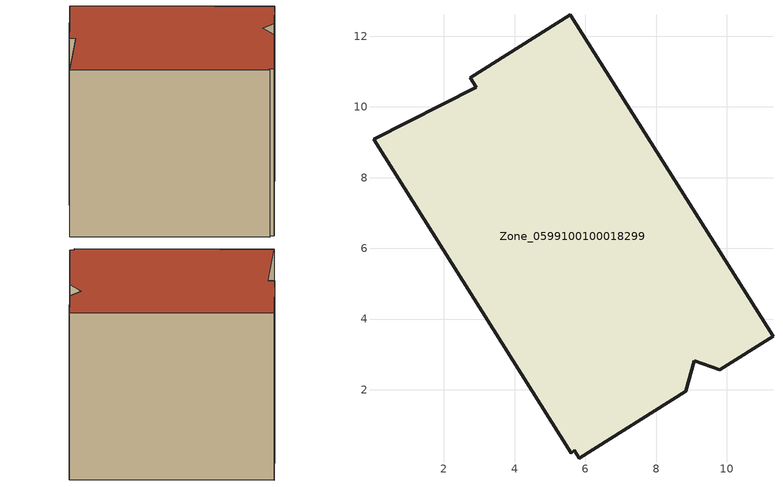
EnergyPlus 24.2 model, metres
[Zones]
Zone_0599100100018299
 floor ground (C_G): 2.74,10.82 5.58,12.61 11.31,3.51 9.81,2.56 9.07,2.83 8.83,1.95 5.83,0.06 5.69,0.29 5.6,0.2 0.01,9.09 2.92,10.55 z0
 wall outside (C_F): 5.58,12.61 2.74,10.82 2.92,10.55 0.01,9.09 5.6,0.2 5.69,0.29 5.83,0.06 8.83,1.95 9.07,2.83 9.81,2.56 11.31,3.51 5.58,12.61 z0:10.17
 roof outside (C_R): 9.07,2.83 9.81,2.56 11.31,3.51 5.58,12.61 2.74,10.82 2.92,10.55 0.01,9.09 5.6,0.2 5.69,0.29 5.83,0.06 8.83,1.95 z10.17
[BUILDING]
Pand.0599100100018299: North Axis=0; Terrain=City; Loads Convergence Tolerance Value=0.04; Temperature Convergence Tolerance Value=0.4; Solar Distribution=FullExterior; Maximum Number of Warmup Days=25; Minimum Number of Warmup Days=1
[Site:Location]
Rotterdam.The.Hague.AP_ZH_NLD Design_Conditions: Latitude=51.96; Longitude=4.45; Time Zone=1; Elevation=-4.5
[SITE:GROUNDTEMPERATURE:BUILDINGSURFACE]
18, 18, 18, 18, 18, 18, 18, 18, 18, 18, 18, 18
[MATERIAL] Thermal Absorptance=0.9; Solar Absorptance=0.7; Visible Absorptance=0.7
Name | Roughness | Thickness | Conductivity | Density | Specific Heat
G.TC.2015-2018 | MediumSmooth | 0.15 | 0.0428571 | 540 | 1210
F.TC.2015-2018 | Rough | 0.3 | 0.0666667 | 1920 | 840
R.TC.2015-2018 | MediumRough | 0.2 | 0.0333333 | 1500 | 1000
[CONSTRUCTION]
C_G: G.TC.2015-2018
C_F: F.TC.2015-2018
C_R: R.TC.2015-2018
[ZONE]
Zone_0599100100018299: Type=1; Multiplier=1; Ceiling Height=Autocalculate; Volume=Autocalculate; Floor Area=autocalculate; Part of Total Floor Area=Yes
[ZONEINFILTRATION:DESIGNFLOWRATE]
Infil_Zone_0599100100018299: Zone or ZoneList or Space or SpaceList=Zone_0599100100018299; Schedule=AlwaysOn; Design Flow Rate Calculation Method=Flow/Area; Flow Rate per Floor Area=0.0015; Constant Term Coefficient=1; Temperature Term Coefficient=0; Velocity Term Coefficient=0; Velocity Squared Term Coefficient=0
[HVACTEMPLATE:ZONE:IDEALLOADSAIRSYSTEM]
Zone_0599100100018299: Maximum Heating Supply Air Temperature=50; Minimum Cooling Supply Air Temperature=13; Maximum Heating Supply Air Humidity Ratio=0.0156; Minimum Cooling Supply Air Humidity Ratio=0.0077; Heating Limit=NoLimit; Cooling Limit=NoLimit; Dehumidification Control Type=ConstantSensibleHeatRatio; Cooling Sensible Heat Ratio=0.7; Dehumidification Setpoint=60; Humidification Control Type=None; Humidification Setpoint=30; Outdoor Air Method=None; Outdoor Air Flow Rate per Person=0.00944; Outdoor Air Flow Rate per Zone Floor Area=0; Outdoor Air Flow Rate per Zone=0; Demand Controlled Ventilation Type=None; Outdoor Air Economizer Type=NoEconomizer; Heat Recovery Type=None; Sensible Heat Recovery Effectiveness=0.7; Latent Heat Recovery Effectiveness=0.65
[ZONECONTROL:THERMOSTAT]
ThermostatControl_Zone_0599100100018299: Zone or ZoneList=Zone_0599100100018299; Control Type Schedule=DualSetpointControlType; Control 1=Thermostat_Zone_0599100100018299; Temperature Difference Between Cutout And Setpoint=0
[THERMOSTATSETPOINT:DUALSETPOINT]
Thermostat_Zone_0599100100018299: Heating Setpoint Temperature Schedule=HeatingSetpoint_Zone_0599100100018299; Cooling Setpoint Temperature Schedule=CoolingSetpoint_Zone_0599100100018299
[SCHEDULE:COMPACT]
HeatingSetpoint_Zone_0599100100018299: Through: 12/31, For: AllDays, Until: 24:00, 21
CoolingSetpoint_Zone_0599100100018299: Through: 12/31, For: AllDays, Until: 24:00, 24
DualSetpointControlType: Through: 12/31, For: AllDays, Until: 24:00, 4
AlwaysOn: Through: 12/31, For: AllDays, Until: 24:00, 1
